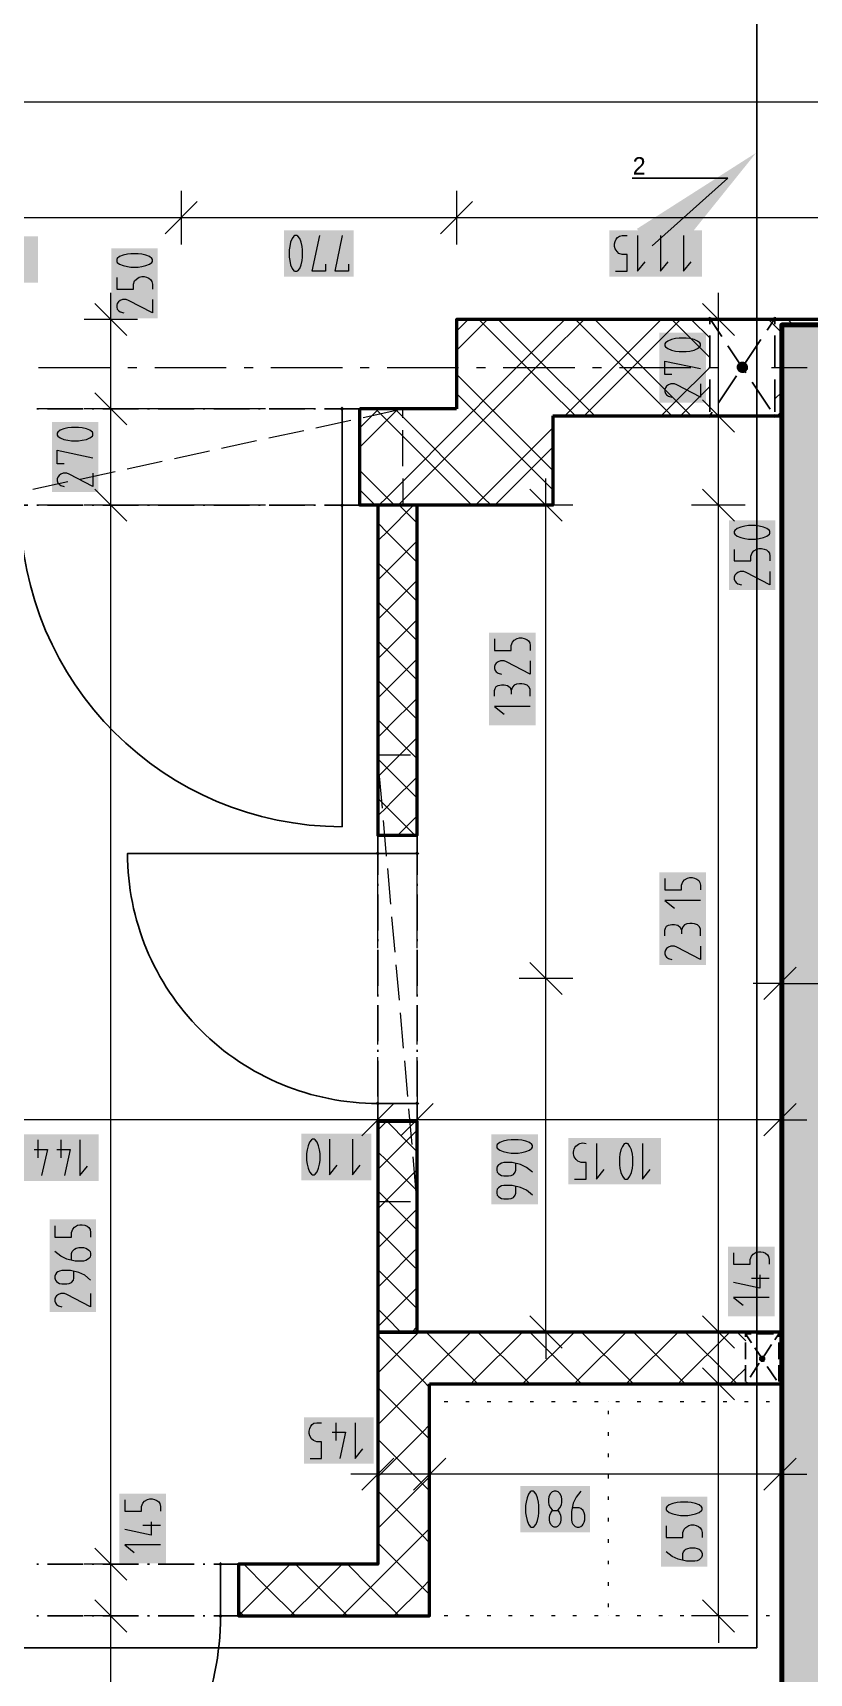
# Model space of a CAD drawing. Header units: millimetres. Extents: x 0 to 594, y 0 to 420.
# Drawn here: x 388.6 to 410.86, y 199.61 to 246.69 of the extents above; entities that cross this region are included whole.
import ezdxf
from ezdxf import colors
from ezdxf.entities.mleader import LeaderData, LeaderLine
from ezdxf.math import Vec2, Vec3

# ---------------------------------------------------------------- set-up
doc = ezdxf.new("R2010")
doc.units = ezdxf.units.MM
doc.header["$LTSCALE"] = 8
for name, color, linetype in [('PDF_Dvere', 7, 'Continuous'), ('PDF_Koty delkove', 7, 'Continuous'), ('PDF_Nabytek', 7, 'Continuous'), ('PDF_Osy hlavni', 7, 'Continuous'), ('PDF_Popis Prostupy', 7, 'Continuous'), ('PDF_Preklady', 7, 'Continuous'), ('PDF_Pricky zdene', 7, 'Continuous'), ('PDF_Prostupy', 7, 'Continuous'), ('PDF_Steny akusticke', 7, 'Continuous'), ('PDF_Steny obvodove nosne', 7, 'Continuous'), ('RED_2.5mm^2', 1, 'Continuous'), ('SYMS', 7, 'Continuous')]:
    doc.layers.add(name, color=color, linetype=linetype)

msp = doc.modelspace()

# ---------------------------------------------------------------- linework, layer by layer
at = {"layer": 'PDF_Dvere', "lineweight": 25}
for points in [[(388.766, 235.902), (388.714, 235.902)], [(390.047, 235.902), (389.022, 235.902)], [(390.354, 235.902), (390.303, 235.902)], [(391.636, 235.902), (390.611, 235.902)], [(391.943, 235.902), (391.892, 235.902)], [(393.224, 235.902), (392.199, 235.902)], [(393.532, 235.902), (393.481, 235.902)], [(394.813, 235.902), (393.788, 235.902)], [(395.121, 235.902), (395.069, 235.902)], [(396.402, 235.902), (395.377, 235.902)], [(396.709, 235.902), (396.658, 235.902)], [(397.467, 235.902), (396.966, 235.902)], [(388.766, 233.134), (388.714, 233.134)], [(390.047, 233.134), (389.022, 233.134)], [(390.354, 233.134), (390.303, 233.134)], [(391.636, 233.134), (390.611, 233.134)], [(391.943, 233.134), (391.892, 233.134)], [(393.224, 233.134), (392.199, 233.134)], [(393.532, 233.134), (393.481, 233.134)], [(394.813, 233.134), (393.788, 233.134)], [(395.121, 233.134), (395.069, 233.134)], [(396.402, 233.134), (395.377, 233.134)], [(396.709, 233.134), (396.658, 233.134)], [(399.62, 222.523), (399.62, 223.141)], [(398.492, 222.216), (398.492, 222.267)], [(399.62, 222.216), (399.62, 222.267)], [(398.492, 220.934), (398.492, 221.959)], [(399.62, 220.934), (399.62, 221.959)], [(398.492, 220.627), (398.492, 220.678)], [(398.492, 219.346), (398.492, 220.371)], [(399.62, 220.627), (399.62, 220.678)], [(399.62, 219.346), (399.62, 220.371)], [(398.492, 219.038), (398.492, 219.089)], [(399.62, 219.038), (399.62, 219.089)], [(398.492, 217.757), (398.492, 218.782)], [(399.62, 217.757), (399.62, 218.782)], [(398.492, 217.449), (398.492, 217.501)], [(399.62, 217.449), (399.62, 217.501)], [(398.492, 216.168), (398.492, 217.193)], [(399.62, 216.168), (399.62, 217.193)], [(388.766, 202.743), (388.714, 202.743)], [(390.047, 202.743), (389.022, 202.743)], [(390.354, 202.743), (390.303, 202.743)], [(391.636, 202.743), (390.611, 202.743)], [(391.943, 202.743), (391.892, 202.743)], [(393.224, 202.743), (392.199, 202.743)], [(393.532, 202.743), (393.481, 202.743)], [(393.982, 202.743), (393.788, 202.743)], [(388.766, 201.257), (388.714, 201.257)], [(390.047, 201.257), (389.022, 201.257)], [(390.354, 201.257), (390.303, 201.257)], [(391.636, 201.257), (390.611, 201.257)], [(391.943, 201.257), (391.892, 201.257)], [(393.224, 201.257), (392.199, 201.257)], [(393.532, 201.257), (393.481, 201.257)]]:
    msp.add_lwpolyline(points, dxfattribs=at)
for points in [[(397.467, 235.902), (397.98, 235.902), (397.98, 233.134), (397.467, 233.134)], [(399.62, 223.141), (399.62, 223.653), (398.492, 223.653), (398.492, 223.141)], [(399.62, 215.453), (399.62, 215.966), (398.492, 215.966), (398.492, 215.453)], [(394.495, 202.743), (393.982, 202.743), (393.982, 201.257), (394.495, 201.257)]]:
    msp.add_lwpolyline(points, close=True, dxfattribs=at)
for points in [[(396.966, 233.134), (397.467, 233.134), (397.467, 223.909, -0.414213), (388.242, 233.134), (388.458, 233.134)], [(398.492, 222.523), (398.492, 223.141), (391.317, 223.141, 0.414214), (398.492, 215.966)], [(385.782, 201.257), (385.782, 193.057, 0.414214), (393.982, 201.257), (393.788, 201.257)]]:
    msp.add_lwpolyline(points, format="xyb", dxfattribs=at)
at = {"layer": 'PDF_Dvere', "lineweight": 25, "transparency": 33554559}
for points in [[(397.531, 235.902), (397.467, 235.838), (397.467, 235.966), (397.403, 235.902)], [(397.531, 233.134), (397.467, 233.07), (397.467, 233.198), (397.403, 233.134)], [(398.492, 223.076), (398.428, 223.141), (398.556, 223.141), (398.492, 223.205)], [(399.62, 223.076), (399.556, 223.141), (399.684, 223.141), (399.62, 223.205)], [(398.492, 215.902), (398.428, 215.966), (398.556, 215.966), (398.492, 216.03)], [(399.62, 215.902), (399.556, 215.966), (399.684, 215.966), (399.62, 216.03)], [(394.046, 202.743), (393.982, 202.679), (393.982, 202.807), (393.918, 202.743)], [(394.046, 201.257), (393.982, 201.193), (393.982, 201.321), (393.918, 201.257)]]:
    msp.add_solid(points, dxfattribs=at)
at = {"layer": 'PDF_Koty delkove', "lineweight": 18}
for points in [[(506.065, 244.701), (486.36, 244.701), (466.5, 244.701), (465.014, 244.701), (153.11, 244.701)], [(392.855, 242.154), (392.855, 241.385), (392.855, 240.617)], [(400.747, 242.154), (400.747, 241.385), (400.747, 240.617)], [(393.316, 241.847), (392.394, 240.924)], [(401.208, 241.847), (400.286, 240.924)], [(412.176, 241.385), (400.747, 241.385), (392.855, 241.385), (385.372, 241.385), (307.678, 241.385), (300.196, 241.385), (289.074, 241.385), (286.461, 241.385), (277.441, 241.385), (274.827, 241.385), (263.706, 241.385), (256.224, 241.385), (178.529, 241.385)], [(395.952, 240.462), (395.952, 240.257), (395.966, 240.155), (395.993, 240.036), (396.034, 239.933), (396.088, 239.864), (396.116, 239.848), (396.171, 239.848), (396.198, 239.864), (396.253, 239.933), (396.294, 240.036), (396.322, 240.155), (396.336, 240.257), (396.336, 240.462), (396.322, 240.564), (396.294, 240.684), (396.253, 240.787), (396.198, 240.856), (396.171, 240.873), (396.116, 240.873), (396.088, 240.856), (396.034, 240.787), (395.993, 240.684), (395.966, 240.564), (395.952, 240.462)], [(396.993, 240.052), (396.993, 239.848), (396.609, 239.848), (396.828, 240.873)], [(397.65, 240.052), (397.65, 239.848), (397.266, 239.848), (397.485, 240.873)], [(405.311, 239.848), (405.64, 239.848), (405.64, 240.326), (405.503, 240.326), (405.407, 240.36), (405.352, 240.412), (405.298, 240.497), (405.284, 240.564), (405.284, 240.633), (405.298, 240.702), (405.325, 240.769), (405.366, 240.821), (405.42, 240.856), (405.503, 240.873), (405.64, 240.873)], [(405.941, 240.873), (405.941, 239.848), (406.16, 240.121)], [(406.598, 240.873), (406.598, 239.848), (406.817, 240.121)], [(407.255, 240.873), (407.255, 239.848), (407.474, 240.121)], [(391.006, 239.667), (391.006, 239.339), (391.484, 239.339), (391.484, 239.476), (391.519, 239.571), (391.57, 239.626), (391.655, 239.68), (391.723, 239.694), (391.791, 239.694), (391.86, 239.68), (391.928, 239.653), (391.979, 239.612), (392.014, 239.558), (392.031, 239.476), (392.031, 239.339)], [(390.838, 238.464), (390.838, 239.233)], [(408.261, 238.464), (408.261, 239.233)], [(391.299, 238.003), (390.377, 238.925)], [(392.031, 239.037), (392.031, 238.654), (391.348, 239.01), (391.279, 239.037), (391.176, 239.037), (391.109, 239.01), (391.058, 238.969), (391.023, 238.928), (391.006, 238.873), (391.006, 238.819), (391.023, 238.764)], [(391.023, 238.764), (391.058, 238.723), (391.109, 238.682), (391.21, 238.654)], [(408.722, 238.003), (407.8, 238.925)], [(391.607, 238.464), (390.838, 238.464), (390.069, 238.464)], [(390.838, 152.109), (390.838, 183.549), (390.838, 192.872), (390.838, 201.257), (390.838, 202.743), (390.838, 233.134), (390.838, 235.902), (390.838, 238.464)], [(409.03, 238.464), (408.261, 238.464), (407.492, 238.464)], [(408.261, 201.257), (408.261, 203.879), (408.261, 207.919), (408.261, 208.354), (408.261, 209.406), (408.261, 233.134), (408.261, 235.697), (408.261, 238.464)], [(406.927, 236.889), (406.723, 236.889), (406.723, 237.272), (407.748, 237.054)], [(391.299, 235.44), (390.377, 236.363)], [(407.748, 236.232), (407.065, 236.588), (406.996, 236.615), (406.893, 236.615), (406.826, 236.588), (406.775, 236.547), (406.74, 236.506), (406.723, 236.451), (406.723, 236.397), (406.74, 236.342), (406.775, 236.301), (406.826, 236.26), (406.927, 236.232)], [(407.748, 236.615), (407.748, 236.232)], [(391.607, 235.902), (390.838, 235.902), (390.069, 235.902)], [(408.722, 235.235), (407.8, 236.158)], [(409.03, 235.697), (408.261, 235.697), (407.492, 235.697)], [(389.504, 234.326), (389.3, 234.326), (389.3, 234.71), (390.325, 234.491)], [(390.325, 234.053), (390.325, 233.669), (389.642, 234.026), (389.573, 234.053), (389.471, 234.053), (389.403, 234.026), (389.352, 233.985), (389.317, 233.944), (389.3, 233.889), (389.3, 233.834), (389.317, 233.779), (389.352, 233.738), (389.403, 233.697), (389.504, 233.669)], [(391.299, 232.673), (390.377, 233.595)], [(403.775, 232.673), (402.853, 233.595)], [(403.314, 233.134), (403.314, 233.903)], [(408.722, 232.673), (407.8, 233.595)], [(391.607, 233.134), (390.838, 233.134), (390.069, 233.134)], [(404.083, 233.134), (403.314, 233.134), (402.545, 233.134)], [(403.314, 209.406), (403.314, 219.553), (403.314, 233.134)], [(409.03, 233.134), (408.261, 233.134), (407.492, 233.134)], [(408.713, 231.865), (408.713, 231.536), (409.19, 231.536), (409.19, 231.673), (409.225, 231.769), (409.277, 231.824), (409.362, 231.878), (409.429, 231.892), (409.498, 231.892), (409.567, 231.878), (409.634, 231.851), (409.686, 231.81), (409.72, 231.755), (409.738, 231.673), (409.738, 231.536)], [(409.054, 231.208), (408.985, 231.235), (408.883, 231.235), (408.815, 231.208), (408.764, 231.167), (408.729, 231.126), (408.713, 231.071), (408.713, 231.016), (408.729, 230.961), (408.764, 230.92), (408.815, 230.879), (408.917, 230.851)], [(409.738, 231.235), (409.738, 230.851), (409.054, 231.208)], [(401.84, 229.298), (401.84, 228.969), (402.318, 228.969), (402.318, 229.106), (402.353, 229.202), (402.404, 229.257), (402.489, 229.311), (402.557, 229.325), (402.625, 229.325), (402.694, 229.311), (402.762, 229.284), (402.813, 229.243), (402.848, 229.189), (402.865, 229.106), (402.865, 228.969)], [(402.865, 228.284), (402.181, 228.641), (402.113, 228.668), (402.01, 228.668), (401.943, 228.641), (401.891, 228.6), (401.857, 228.559), (401.84, 228.504), (401.84, 228.449), (401.857, 228.394), (401.891, 228.353), (401.943, 228.312), (402.044, 228.284)], [(402.865, 228.668), (402.865, 228.284)], [(401.84, 227.655), (401.84, 227.819), (401.857, 227.875), (401.891, 227.929), (401.943, 227.957), (402.044, 227.984), (402.113, 227.984), (402.215, 227.957), (402.284, 227.902), (402.318, 227.819), (402.318, 227.71)], [(402.865, 227.655), (402.865, 227.847), (402.83, 227.915), (402.779, 227.97), (402.694, 227.997), (402.625, 228.011), (402.557, 228.011), (402.472, 227.997), (402.404, 227.97), (402.353, 227.915), (402.318, 227.819)], [(402.865, 227.354), (401.84, 227.354), (402.113, 227.135)], [(406.723, 222.42), (406.723, 222.092), (407.201, 222.092), (407.201, 222.229), (407.236, 222.324), (407.287, 222.379), (407.372, 222.433), (407.44, 222.447), (407.508, 222.447), (407.577, 222.433), (407.645, 222.406), (407.696, 222.365), (407.731, 222.311), (407.748, 222.229), (407.748, 222.092)], [(407.748, 221.79), (406.723, 221.79), (406.996, 221.572)], [(406.723, 220.778), (406.723, 220.942), (406.74, 220.997), (406.775, 221.051), (406.826, 221.079), (406.927, 221.106), (406.996, 221.106), (407.098, 221.079), (407.167, 221.024), (407.201, 220.942), (407.201, 220.833)], [(407.748, 220.778), (407.748, 220.969), (407.713, 221.037), (407.662, 221.092), (407.577, 221.119), (407.508, 221.133), (407.44, 221.133), (407.355, 221.119), (407.287, 221.092), (407.236, 221.037), (407.201, 220.942)], [(407.748, 220.093), (407.065, 220.449), (406.996, 220.476), (406.893, 220.476), (406.826, 220.449), (406.775, 220.408), (406.74, 220.367), (406.723, 220.312), (406.723, 220.258), (406.74, 220.203), (406.775, 220.162), (406.826, 220.121), (406.927, 220.093)], [(407.748, 220.476), (407.748, 220.093)], [(403.775, 219.092), (402.853, 220.014)], [(410.485, 219.875), (409.562, 218.952)], [(410.023, 220.182), (410.023, 219.413), (410.023, 218.645)], [(404.083, 219.553), (403.314, 219.553), (402.545, 219.553)], [(410.023, 219.413), (409.255, 219.413)], [(410.023, 219.413), (412.176, 219.413), (432.163, 219.413), (433.291, 219.413), (442.464, 219.413), (450.1, 219.413), (451.842, 219.413), (452.714, 219.413), (455.174, 219.413), (456.045, 219.413), (457.788, 219.413), (474.598, 219.413), (476.75, 219.413), (489.05, 219.413), (491.818, 219.413), (510.729, 219.413), (511.856, 219.413), (517.969, 219.413), (523.737, 219.413), (539.89, 219.413), (541.427, 219.413), (545.039, 219.413), (545.22, 219.413), (545.988, 219.413)], [(398.492, 216.268), (398.492, 215.5), (398.492, 214.731)], [(399.62, 216.268), (399.62, 215.5), (399.62, 214.731)], [(410.023, 216.268), (410.023, 215.5), (410.023, 214.731)], [(398.953, 215.961), (398.031, 215.038)], [(400.081, 215.961), (399.158, 215.038)], [(410.485, 215.961), (409.562, 215.038)], [(410.023, 215.5), (405.472, 215.5), (401.193, 215.5), (399.62, 215.5), (398.492, 215.5), (383.732, 215.5), (382.605, 215.5)], [(410.023, 215.5), (410.792, 215.5)], [(388.745, 214.921), (388.745, 214.408)], [(389.402, 214.921), (389.402, 214.408)], [(389.95, 214.921), (389.95, 213.896), (390.168, 214.169)], [(397.109, 214.942), (397.109, 213.917), (397.328, 214.19)], [(397.766, 214.942), (397.766, 213.917), (397.985, 214.19)], [(404.765, 214.821), (404.765, 213.796), (404.984, 214.069)], [(406.079, 214.821), (406.079, 213.796), (406.298, 214.069)], [(388.636, 214.647), (389.019, 214.647), (388.854, 213.896)], [(389.293, 214.647), (389.676, 214.647), (389.511, 213.896)], [(402.929, 213.995), (402.758, 214.132), (402.586, 214.214), (402.348, 214.268), (402.108, 214.268), (402.04, 214.254), (401.989, 214.227), (401.955, 214.2), (401.92, 214.159), (401.904, 214.104), (401.904, 214.05), (401.92, 213.995), (401.955, 213.954), (401.989, 213.926), (402.04, 213.898), (402.108, 213.885), (402.245, 213.885), (402.313, 213.898), (402.381, 213.926)], [(402.381, 213.926), (402.433, 213.995), (402.45, 214.05), (402.45, 214.241)], [(402.929, 213.338), (402.758, 213.475), (402.586, 213.557), (402.348, 213.611), (402.108, 213.611), (402.04, 213.597), (401.989, 213.57), (401.955, 213.543), (401.92, 213.502), (401.904, 213.447), (401.904, 213.393), (401.92, 213.338), (401.955, 213.296), (401.989, 213.269), (402.04, 213.241), (402.108, 213.227), (402.245, 213.227), (402.313, 213.241), (402.381, 213.269), (402.433, 213.338), (402.45, 213.393), (402.45, 213.584)], [(389.234, 212.457), (389.234, 212.129), (389.712, 212.129), (389.712, 212.266), (389.747, 212.361), (389.798, 212.416), (389.883, 212.471), (389.951, 212.484), (390.019, 212.484), (390.088, 212.471), (390.156, 212.443), (390.207, 212.402), (390.242, 212.348), (390.259, 212.266), (390.259, 212.129)], [(389.712, 211.472), (389.712, 211.663), (389.729, 211.718), (389.763, 211.759), (389.798, 211.786), (389.848, 211.813), (389.917, 211.827), (390.053, 211.827), (390.122, 211.813), (390.173, 211.786), (390.207, 211.759), (390.242, 211.718), (390.259, 211.663), (390.259, 211.609), (390.242, 211.554), (390.207, 211.513), (390.173, 211.486), (390.122, 211.458), (390.053, 211.444), (389.814, 211.444), (389.575, 211.499), (389.404, 211.581), (389.234, 211.718)], [(408.692, 211.68), (408.692, 211.351), (409.17, 211.351), (409.17, 211.488), (409.205, 211.584), (409.256, 211.639), (409.341, 211.693), (409.409, 211.707), (409.477, 211.707), (409.546, 211.693), (409.614, 211.666), (409.665, 211.625), (409.7, 211.571), (409.717, 211.488), (409.717, 211.351)], [(389.285, 211.102), (389.251, 211.061), (389.234, 211.006), (389.234, 210.952), (389.251, 210.897), (389.285, 210.856), (389.319, 210.829), (389.37, 210.801), (389.438, 210.787), (389.575, 210.787), (389.643, 210.801), (389.712, 210.829), (389.763, 210.897), (389.78, 210.952), (389.78, 211.143)], [(390.259, 210.897), (390.088, 211.034), (389.917, 211.116), (389.678, 211.17), (389.438, 211.17), (389.37, 211.156), (389.319, 211.129), (389.285, 211.102)], [(409.443, 211.05), (409.443, 210.666), (408.692, 210.831)], [(409.717, 210.941), (409.205, 210.941)], [(390.259, 210.513), (390.259, 210.13), (389.575, 210.486), (389.507, 210.513), (389.404, 210.513), (389.337, 210.486), (389.285, 210.445), (389.251, 210.404), (389.234, 210.349), (389.234, 210.295), (389.251, 210.24), (389.285, 210.199), (389.337, 210.158), (389.438, 210.13)], [(409.717, 210.393), (408.692, 210.393), (408.965, 210.174)], [(403.775, 208.944), (402.853, 209.867)], [(408.722, 208.944), (407.8, 209.867)], [(404.083, 209.406), (403.314, 209.406), (402.545, 209.406)], [(403.314, 209.406), (403.314, 208.637)], [(409.03, 209.406), (408.261, 209.406), (407.492, 209.406)], [(408.722, 207.458), (407.8, 208.381)], [(409.03, 207.919), (408.261, 207.919), (407.492, 207.919)], [(396.554, 205.779), (396.882, 205.779), (396.882, 206.256), (396.745, 206.256), (396.65, 206.291), (396.595, 206.342), (396.541, 206.428), (396.527, 206.495), (396.527, 206.564), (396.541, 206.633), (396.568, 206.7), (396.609, 206.751), (396.663, 206.786), (396.745, 206.804), (396.882, 206.804)], [(397.293, 206.804), (397.293, 206.291)], [(397.841, 206.804), (397.841, 205.779), (398.059, 206.051)], [(397.184, 206.53), (397.567, 206.53), (397.402, 205.779)], [(398.953, 205.788), (398.031, 204.865)], [(398.492, 206.095), (398.492, 205.327), (398.492, 204.558)], [(400.44, 205.788), (399.517, 204.865)], [(399.978, 206.095), (399.978, 205.327), (399.978, 204.558)], [(410.485, 205.788), (409.562, 204.865)], [(410.023, 206.095), (410.023, 205.327), (410.023, 204.558)], [(398.492, 205.327), (397.723, 205.327)], [(410.023, 205.327), (403.95, 205.327), (403.553, 205.327), (399.978, 205.327), (398.492, 205.327)], [(410.023, 205.327), (410.792, 205.327)], [(403.387, 204.596), (403.387, 204.527), (403.401, 204.442), (403.441, 204.357), (403.496, 204.305), (403.524, 204.288), (403.634, 204.288), (403.661, 204.305), (403.716, 204.357), (403.757, 204.442), (403.771, 204.527), (403.771, 204.596), (403.757, 204.681), (403.716, 204.767), (403.661, 204.818), (403.606, 204.835), (403.551, 204.835), (403.496, 204.818), (403.441, 204.767)], [(404.318, 204.835), (404.181, 204.664), (404.098, 204.493), (404.044, 204.254), (404.044, 204.014), (404.058, 203.947), (404.085, 203.895), (404.112, 203.862), (404.153, 203.827), (404.208, 203.81), (404.263, 203.81), (404.318, 203.827), (404.359, 203.862), (404.386, 203.895), (404.414, 203.947), (404.428, 204.014), (404.428, 204.152), (404.414, 204.219), (404.386, 204.288), (404.318, 204.339), (404.263, 204.357), (404.071, 204.357)], [(391.239, 204.589), (391.239, 204.26), (391.717, 204.26), (391.717, 204.397), (391.752, 204.493), (391.803, 204.548), (391.888, 204.602), (391.956, 204.616), (392.024, 204.616), (392.093, 204.602), (392.16, 204.575), (392.212, 204.534), (392.247, 204.48), (392.264, 204.397), (392.264, 204.26)], [(403.441, 204.767), (403.401, 204.681), (403.387, 204.596)], [(391.99, 203.959), (391.99, 203.575), (391.239, 203.74)], [(392.264, 203.85), (391.752, 203.85)], [(403.634, 204.288), (403.661, 204.271), (403.702, 204.219), (403.729, 204.152), (403.743, 204.083), (403.743, 204.014), (403.729, 203.947), (403.702, 203.878), (403.647, 203.827), (403.606, 203.81), (403.551, 203.81), (403.51, 203.827), (403.455, 203.878), (403.428, 203.947), (403.414, 204.014), (403.414, 204.083), (403.428, 204.152), (403.455, 204.219), (403.496, 204.271), (403.524, 204.288)], [(406.765, 203.841), (406.765, 203.513), (407.242, 203.513), (407.242, 203.65), (407.277, 203.745), (407.328, 203.8), (407.414, 203.854), (407.481, 203.868), (407.55, 203.868)], [(407.55, 203.868), (407.619, 203.854), (407.686, 203.827), (407.737, 203.786), (407.772, 203.732), (407.79, 203.65), (407.79, 203.513)], [(391.299, 202.282), (390.377, 203.204)], [(392.264, 203.302), (391.239, 203.302), (391.512, 203.083)], [(407.242, 202.856), (407.242, 203.047), (407.26, 203.102), (407.294, 203.143), (407.328, 203.17), (407.379, 203.197), (407.447, 203.211), (407.584, 203.211), (407.652, 203.197), (407.704, 203.17), (407.737, 203.143), (407.772, 203.102), (407.79, 203.047), (407.79, 202.993), (407.772, 202.938), (407.737, 202.897), (407.704, 202.87), (407.652, 202.842), (407.584, 202.828), (407.345, 202.828), (407.106, 202.883), (406.935, 202.965), (406.765, 203.102)], [(391.607, 202.743), (390.838, 202.743), (390.069, 202.743)], [(391.299, 200.796), (390.377, 201.718)], [(408.722, 200.796), (407.8, 201.718)], [(391.607, 201.257), (390.838, 201.257), (390.069, 201.257)], [(409.03, 201.257), (408.261, 201.257), (407.492, 201.257)], [(408.261, 201.257), (408.261, 200.488)]]:
    msp.add_lwpolyline(points, dxfattribs=at)
for points in [[(391.62, 240.351), (391.415, 240.351), (391.314, 240.337), (391.194, 240.31), (391.091, 240.269), (391.023, 240.215), (391.006, 240.187), (391.006, 240.133), (391.023, 240.105), (391.091, 240.051), (391.194, 240.01), (391.314, 239.982), (391.415, 239.968), (391.62, 239.968), (391.723, 239.982), (391.843, 240.01), (391.945, 240.051), (392.014, 240.105), (392.031, 240.133), (392.031, 240.187), (392.014, 240.215), (391.945, 240.269), (391.843, 240.31), (391.723, 240.337)], [(407.337, 237.929), (407.132, 237.929), (407.031, 237.915), (406.911, 237.888), (406.808, 237.847), (406.74, 237.793), (406.723, 237.765), (406.723, 237.711), (406.74, 237.683), (406.808, 237.629), (406.911, 237.588), (407.031, 237.56), (407.132, 237.546), (407.337, 237.546), (407.44, 237.56), (407.56, 237.588), (407.662, 237.629), (407.731, 237.683), (407.748, 237.711), (407.748, 237.765), (407.731, 237.793), (407.662, 237.847), (407.56, 237.888), (407.44, 237.915)], [(389.914, 235.367), (389.709, 235.367), (389.608, 235.353), (389.488, 235.326), (389.386, 235.285), (389.317, 235.231), (389.3, 235.203), (389.3, 235.148), (389.317, 235.12), (389.386, 235.066), (389.488, 235.025), (389.608, 234.997), (389.709, 234.983), (389.914, 234.983), (390.017, 234.997), (390.137, 235.025), (390.239, 235.066), (390.308, 235.12), (390.325, 235.148), (390.325, 235.203), (390.308, 235.231), (390.239, 235.285), (390.137, 235.326), (390.017, 235.353)], [(409.327, 232.549), (409.122, 232.549), (409.02, 232.535), (408.9, 232.508), (408.798, 232.467), (408.729, 232.413), (408.713, 232.385), (408.713, 232.33), (408.729, 232.302), (408.798, 232.248), (408.9, 232.207), (409.02, 232.179), (409.122, 232.165), (409.327, 232.165), (409.429, 232.179), (409.549, 232.207), (409.652, 232.248), (409.72, 232.302), (409.738, 232.33), (409.738, 232.385), (409.72, 232.413), (409.652, 232.467), (409.549, 232.508), (409.429, 232.535)], [(396.452, 214.531), (396.452, 214.326), (396.466, 214.224), (396.493, 214.104), (396.534, 214.002), (396.589, 213.933), (396.616, 213.917), (396.671, 213.917), (396.699, 213.933), (396.753, 214.002), (396.794, 214.104), (396.822, 214.224), (396.836, 214.326), (396.836, 214.531), (396.822, 214.633), (396.794, 214.753), (396.753, 214.856), (396.699, 214.924), (396.671, 214.942), (396.616, 214.942), (396.589, 214.924), (396.534, 214.856), (396.493, 214.753), (396.466, 214.633)], [(402.518, 214.925), (402.313, 214.925), (402.211, 214.911), (402.091, 214.884), (401.989, 214.843), (401.92, 214.789), (401.904, 214.761), (401.904, 214.707), (401.92, 214.679), (401.989, 214.625), (402.091, 214.583), (402.211, 214.556), (402.313, 214.542), (402.518, 214.542), (402.62, 214.556), (402.74, 214.583), (402.843, 214.625), (402.911, 214.679), (402.929, 214.707), (402.929, 214.761), (402.911, 214.789), (402.843, 214.843), (402.74, 214.884), (402.62, 214.911)], [(405.422, 214.41), (405.422, 214.205), (405.436, 214.104), (405.463, 213.984), (405.505, 213.882), (405.559, 213.813), (405.587, 213.796), (405.641, 213.796), (405.669, 213.813), (405.723, 213.882), (405.764, 213.984), (405.792, 214.104), (405.806, 214.205), (405.806, 214.41), (405.792, 214.513), (405.764, 214.633), (405.723, 214.735), (405.669, 214.804), (405.641, 214.821), (405.587, 214.821), (405.559, 214.804), (405.505, 214.735), (405.463, 214.633), (405.436, 214.513)], [(402.73, 204.424), (402.73, 204.219), (402.744, 204.118), (402.771, 203.998), (402.812, 203.895), (402.866, 203.827), (402.894, 203.81), (402.949, 203.81), (402.977, 203.827), (403.031, 203.895), (403.072, 203.998), (403.1, 204.118), (403.114, 204.219), (403.114, 204.424), (403.1, 204.527), (403.072, 204.647), (403.031, 204.749), (402.977, 204.818), (402.949, 204.835), (402.894, 204.835), (402.866, 204.818), (402.812, 204.749), (402.771, 204.647), (402.744, 204.527)], [(407.379, 204.525), (407.174, 204.525), (407.072, 204.511), (406.952, 204.484), (406.85, 204.443), (406.781, 204.389), (406.765, 204.361), (406.765, 204.307), (406.781, 204.279), (406.85, 204.225), (406.952, 204.184), (407.072, 204.156), (407.174, 204.142), (407.379, 204.142), (407.481, 204.156), (407.601, 204.184), (407.704, 204.225), (407.772, 204.279), (407.79, 204.307), (407.79, 204.361), (407.772, 204.389), (407.704, 204.443), (407.601, 204.484), (407.481, 204.511)]]:
    msp.add_lwpolyline(points, close=True, dxfattribs=at)
msp.add_lwpolyline([(404.135, 213.796), (404.464, 213.796), (404.464, 214.274), (404.327, 214.274), (404.231, 214.309), (404.176, 214.36, -0.753191), (404.464, 214.821)], format="xyb", dxfattribs=at)
at = {"layer": 'PDF_Koty delkove', "color": 7, "lineweight": 18, "true_color": 0xffffff, "transparency": 33554559}
for points in [[(388.752, 240.853), (386.747, 240.853), (388.752, 239.52), (386.747, 239.52)], [(397.803, 241.027), (395.799, 241.027), (397.803, 239.694), (395.799, 239.694)], [(407.792, 241.027), (405.131, 241.027), (407.792, 239.694), (405.131, 239.694)], [(392.185, 238.5), (392.185, 240.505), (390.853, 238.5), (390.853, 240.505)], [(407.902, 236.078), (407.902, 238.083), (406.57, 236.078), (406.57, 238.083)], [(390.479, 233.516), (390.479, 235.52), (389.147, 233.516), (389.147, 235.52)], [(409.892, 230.697), (409.892, 232.702), (408.559, 230.697), (408.559, 232.702)], [(403.019, 226.817), (403.019, 229.478), (401.686, 226.817), (401.686, 229.478)], [(407.902, 219.939), (407.902, 222.601), (406.57, 219.939), (406.57, 222.601)], [(390.487, 215.075), (387.825, 215.075), (390.487, 213.742), (387.825, 213.742)], [(398.304, 215.096), (396.299, 215.096), (398.304, 213.763), (396.299, 213.763)], [(403.083, 213.074), (403.083, 215.079), (401.75, 213.074), (401.75, 215.079)], [(406.617, 214.975), (403.955, 214.975), (406.617, 213.643), (403.955, 213.643)], [(390.413, 209.976), (390.413, 212.638), (389.08, 209.976), (389.08, 212.638)], [(409.871, 209.856), (409.871, 211.86), (408.538, 209.856), (408.538, 211.86)], [(398.378, 206.957), (396.373, 206.957), (398.378, 205.625), (396.373, 205.625)], [(404.582, 204.989), (402.577, 204.989), (404.582, 203.657), (402.577, 203.657)], [(392.418, 202.764), (392.418, 204.769), (391.085, 202.764), (391.085, 204.769)], [(407.943, 202.674), (407.943, 204.679), (406.611, 202.674), (406.611, 204.679)]]:
    msp.add_solid(points, dxfattribs=at)
at = {"layer": 'PDF_Nabytek', "lineweight": 13}
for points in [[(399.978, 207.407), (399.978, 207.407)], [(400.502, 207.407), (400.399, 207.407)], [(401.117, 207.407), (401.014, 207.407)], [(401.732, 207.407), (401.629, 207.407)], [(402.347, 207.407), (402.244, 207.407)], [(402.962, 207.407), (402.859, 207.407)], [(403.577, 207.407), (403.474, 207.407)], [(404.192, 207.407), (404.089, 207.407)], [(404.807, 207.407), (404.704, 207.407)], [(405.103, 207.407), (405.103, 207.407)], [(405.103, 207.046), (405.103, 207.148)], [(405.422, 207.407), (405.319, 207.407)], [(406.037, 207.407), (405.934, 207.407)], [(406.652, 207.407), (406.549, 207.407)], [(407.267, 207.407), (407.164, 207.407)], [(407.882, 207.407), (407.779, 207.407)], [(408.497, 207.407), (408.394, 207.407)], [(409.112, 207.407), (409.009, 207.407)], [(409.727, 207.407), (409.624, 207.407)], [(410.023, 207.407), (410.023, 207.407)], [(405.103, 206.431), (405.103, 206.533)], [(405.103, 205.816), (405.103, 205.918)], [(405.103, 205.201), (405.103, 205.303)], [(405.103, 204.586), (405.103, 204.688)], [(405.103, 203.971), (405.103, 204.073)], [(405.103, 203.356), (405.103, 203.458)], [(405.103, 202.741), (405.103, 202.843)], [(405.103, 202.126), (405.103, 202.228)], [(405.103, 201.511), (405.103, 201.613)], [(399.978, 201.257), (399.978, 201.257)], [(400.502, 201.257), (400.399, 201.257)], [(401.117, 201.257), (401.014, 201.257)], [(401.732, 201.257), (401.629, 201.257)], [(402.347, 201.257), (402.244, 201.257)], [(402.962, 201.257), (402.859, 201.257)], [(403.577, 201.257), (403.474, 201.257)], [(404.192, 201.257), (404.089, 201.257)], [(404.807, 201.257), (404.704, 201.257)], [(405.103, 201.257), (405.103, 201.257)], [(405.422, 201.257), (405.319, 201.257)], [(406.037, 201.257), (405.934, 201.257)], [(406.652, 201.257), (406.549, 201.257)], [(407.267, 201.257), (407.164, 201.257)], [(407.882, 201.257), (407.779, 201.257)], [(408.497, 201.257), (408.394, 201.257)], [(409.112, 201.257), (409.009, 201.257)], [(409.727, 201.257), (409.624, 201.257)], [(410.023, 201.257), (410.023, 201.257)]]:
    msp.add_lwpolyline(points, dxfattribs=at)
at = {"layer": 'PDF_Osy hlavni', "lineweight": 18}
for points in [[(390.816, 237.08), (388.766, 237.08)], [(391.584, 237.08), (391.328, 237.08)], [(394.147, 237.08), (392.097, 237.08)], [(394.916, 237.08), (394.659, 237.08)], [(397.478, 237.08), (395.428, 237.08)], [(398.247, 237.08), (397.991, 237.08)], [(400.809, 237.08), (398.759, 237.08)], [(401.578, 237.08), (401.322, 237.08)], [(404.141, 237.08), (402.091, 237.08)], [(404.909, 237.08), (404.653, 237.08)], [(407.472, 237.08), (405.422, 237.08)], [(408.241, 237.08), (407.984, 237.08)], [(410.803, 237.08), (409.778, 237.08)]]:
    msp.add_lwpolyline(points, dxfattribs=at)
at = {"layer": 'PDF_Popis Prostupy', "lineweight": 25}
for points in [[(409.025, 236.978), (409.043, 236.992), (409.058, 237.009), (409.07, 237.029), (409.079, 237.05), (409.084, 237.072), (409.085, 237.095), (409.083, 237.117), (409.077, 237.139), (409.068, 237.16), (409.055, 237.179), (409.04, 237.196), (409.022, 237.21), (409.002, 237.221), (408.98, 237.228), (408.958, 237.232), (408.935, 237.232), (408.912, 237.228), (408.891, 237.221), (408.871, 237.21), (408.853, 237.197), (408.837, 237.18), (408.824, 237.161), (408.815, 237.141), (408.809, 237.119), (408.806, 237.096), (408.807, 237.073), (408.812, 237.051), (408.821, 237.03), (408.833, 237.01), (408.848, 236.993), (408.865, 236.979), (408.885, 236.967), (408.906, 236.959), (408.928, 236.954), (408.951, 236.953), (408.974, 236.956), (408.996, 236.962), (409.016, 236.972)], [(409.554, 208.578), (409.563, 208.585), (409.571, 208.594), (409.577, 208.604), (409.582, 208.615), (409.584, 208.626), (409.585, 208.637), (409.584, 208.649), (409.581, 208.66), (409.576, 208.671), (409.57, 208.681), (409.562, 208.689), (409.553, 208.696), (409.542, 208.702), (409.531, 208.706), (409.52, 208.708), (409.508, 208.708), (409.497, 208.706), (409.486, 208.702), (409.475, 208.697), (409.466, 208.69), (409.458, 208.681), (409.451, 208.672), (409.447, 208.661), (409.444, 208.65), (409.442, 208.638), (409.443, 208.627), (409.446, 208.615), (409.45, 208.604), (409.456, 208.594), (409.464, 208.586), (409.472, 208.578), (409.483, 208.572), (409.493, 208.568), (409.505, 208.566), (409.516, 208.565), (409.528, 208.567), (409.539, 208.57), (409.55, 208.575)]]:
    msp.add_lwpolyline(points, close=True, dxfattribs=at)
for points in [[(408.831, 237.013), (408.831, 237.013)], [(408.866, 237.207), (408.866, 237.207)], [(409.025, 236.978), (409.025, 236.978)], [(409.061, 237.172), (409.061, 237.172)], [(409.455, 208.596), (409.455, 208.596)], [(409.473, 208.695), (409.473, 208.695)], [(409.554, 208.578), (409.554, 208.578)], [(409.572, 208.677), (409.572, 208.677)]]:
    msp.add_lwpolyline(points, dxfattribs=at)
at = {"layer": 'PDF_Popis Prostupy', "lineweight": 25, "transparency": 33554559}
for points in [[(408.935, 237.231), (408.82, 237.152), (408.807, 237.082)], [(408.935, 237.231), (408.807, 237.082), (409.005, 237.218)], [(409.005, 237.218), (408.807, 237.082), (408.831, 237.013)], [(408.82, 237.152), (408.935, 237.231), (408.866, 237.207)], [(409.005, 237.218), (408.831, 237.013), (409.061, 237.172)], [(409.061, 237.172), (408.831, 237.013), (408.887, 236.967)], [(409.061, 237.172), (408.887, 236.967), (409.084, 237.104)], [(409.084, 237.104), (408.887, 236.967), (408.957, 236.954)], [(409.084, 237.104), (408.957, 236.954), (409.071, 237.034)], [(409.071, 237.034), (408.957, 236.954), (409.025, 236.978)], [(409.508, 208.707), (409.449, 208.667), (409.443, 208.631)], [(409.508, 208.707), (409.443, 208.631), (409.544, 208.701)], [(409.544, 208.701), (409.443, 208.631), (409.455, 208.596)], [(409.449, 208.667), (409.508, 208.707), (409.473, 208.695)], [(409.544, 208.701), (409.455, 208.596), (409.572, 208.677)], [(409.572, 208.677), (409.455, 208.596), (409.483, 208.572)], [(409.572, 208.677), (409.483, 208.572), (409.584, 208.642)], [(409.584, 208.642), (409.483, 208.572), (409.519, 208.566)], [(409.584, 208.642), (409.519, 208.566), (409.578, 208.606)], [(409.578, 208.606), (409.519, 208.566), (409.554, 208.578)]]:
    msp.add_solid(points, dxfattribs=at)
at = {"layer": 'PDF_Preklady', "lineweight": 18}
for points in [[(389.739, 235.902), (388.714, 235.902)], [(391.123, 235.902), (390.098, 235.902)], [(392.507, 235.902), (391.482, 235.902)], [(393.891, 235.902), (392.866, 235.902)], [(395.274, 235.902), (394.249, 235.902)], [(396.658, 235.902), (395.633, 235.902)], [(397.98, 235.902), (397.017, 235.902)], [(398.042, 235.902), (397.98, 235.902)], [(398.07, 235.654), (399.072, 235.872)], [(399.21, 235.902), (398.401, 235.902)], [(399.21, 235.643), (399.21, 235.902)], [(396.718, 235.359), (397.72, 235.577)], [(394.014, 234.77), (395.015, 234.988)], [(395.366, 235.065), (396.368, 235.283)], [(399.21, 234.259), (399.21, 235.284)], [(392.662, 234.476), (393.663, 234.694)], [(389.958, 233.887), (390.959, 234.105)], [(391.31, 234.182), (392.311, 234.4)], [(388.606, 233.593), (389.607, 233.811)], [(399.21, 233.901), (399.21, 233.134), (398.492, 233.134)], [(389.739, 233.134), (388.714, 233.134)], [(391.123, 233.134), (390.098, 233.134)], [(392.507, 233.134), (391.482, 233.134)], [(393.891, 233.134), (392.866, 233.134)], [(395.274, 233.134), (394.249, 233.134)], [(396.658, 233.134), (395.633, 233.134)], [(397.98, 233.134), (397.017, 233.134)], [(398.042, 233.134), (397.98, 233.134)], [(398.492, 233.134), (398.401, 233.134)], [(398.505, 225.819), (398.492, 225.959)], [(399.426, 225.959), (398.492, 225.959), (398.492, 225.957)], [(398.492, 224.573), (398.492, 225.598)], [(399.62, 225.957), (399.62, 225.959)], [(399.62, 224.573), (399.62, 225.598)], [(398.626, 224.441), (398.536, 225.462)], [(398.492, 223.189), (398.492, 223.653), (398.492, 224.214)], [(399.62, 223.189), (399.62, 223.653), (399.62, 224.214)], [(398.747, 223.062), (398.657, 224.083)], [(398.492, 221.806), (398.492, 222.831)], [(398.868, 221.684), (398.779, 222.705)], [(399.62, 221.806), (399.62, 222.831)], [(398.492, 220.422), (398.492, 221.447)], [(398.99, 220.305), (398.9, 221.326)], [(399.62, 220.422), (399.62, 221.447)], [(398.492, 219.038), (398.492, 220.063)], [(399.111, 218.927), (399.021, 219.948)], [(399.62, 219.038), (399.62, 220.063)], [(398.492, 217.654), (398.492, 218.679)], [(399.232, 217.549), (399.143, 218.57)], [(399.62, 217.654), (399.62, 218.679)], [(398.492, 216.271), (398.492, 217.296)], [(399.354, 216.17), (399.264, 217.191)], [(399.62, 216.271), (399.62, 217.296)], [(398.492, 215.453), (398.492, 215.912)], [(399.475, 214.792), (399.385, 215.813)], [(399.62, 215.453), (399.62, 215.912)], [(398.492, 214.887), (398.492, 215.453)], [(399.62, 214.887), (399.62, 215.453)], [(398.492, 213.503), (398.492, 214.528)], [(399.596, 213.413), (399.506, 214.434)], [(399.62, 213.503), (399.62, 214.528)], [(399.426, 213.147), (398.492, 213.147)]]:
    msp.add_lwpolyline(points, dxfattribs=at)
at = {"layer": 'PDF_Preklady', "lineweight": 18, "transparency": 33554559}
for points in [[(398.026, 235.902), (397.98, 235.856), (397.98, 235.948), (397.934, 235.902)], [(398.026, 235.902), (397.98, 235.856), (397.98, 235.948), (397.934, 235.902)], [(399.21, 235.856), (399.164, 235.902), (399.256, 235.902), (399.21, 235.948)], [(399.256, 235.902), (399.21, 235.856), (399.21, 235.948), (399.164, 235.902)], [(399.165, 235.892), (399.2, 235.947), (399.22, 235.857), (399.255, 235.912)], [(398.026, 233.134), (397.98, 233.088), (397.98, 233.18), (397.934, 233.134)], [(398.026, 233.134), (397.98, 233.088), (397.98, 233.18), (397.934, 233.134)], [(398.538, 233.134), (398.492, 233.088), (398.492, 233.18), (398.446, 233.134)], [(398.538, 233.134), (398.492, 233.088), (398.492, 233.18), (398.446, 233.134)], [(399.256, 233.134), (399.21, 233.088), (399.21, 233.18), (399.164, 233.134)], [(399.21, 233.088), (399.164, 233.134), (399.256, 233.134), (399.21, 233.18)], [(398.496, 225.913), (398.446, 225.955), (398.538, 225.963), (398.488, 226.005)], [(398.538, 225.959), (398.492, 225.913), (398.492, 226.005), (398.446, 225.959)], [(398.492, 225.913), (398.446, 225.959), (398.538, 225.959), (398.492, 226.005)], [(399.62, 225.913), (399.574, 225.959), (399.666, 225.959), (399.62, 226.005)], [(399.666, 225.959), (399.62, 225.913), (399.62, 226.005), (399.574, 225.959)], [(398.492, 223.607), (398.446, 223.653), (398.538, 223.653), (398.492, 223.699)], [(398.492, 223.607), (398.446, 223.653), (398.538, 223.653), (398.492, 223.699)], [(399.62, 223.607), (399.574, 223.653), (399.666, 223.653), (399.62, 223.699)], [(399.62, 223.607), (399.574, 223.653), (399.666, 223.653), (399.62, 223.699)], [(398.492, 215.407), (398.446, 215.453), (398.538, 215.453), (398.492, 215.499)], [(398.492, 215.407), (398.446, 215.453), (398.538, 215.453), (398.492, 215.499)], [(399.62, 215.407), (399.574, 215.453), (399.666, 215.453), (399.62, 215.499)], [(399.62, 215.407), (399.574, 215.453), (399.666, 215.453), (399.62, 215.499)], [(398.492, 213.101), (398.446, 213.147), (398.538, 213.147), (398.492, 213.193)], [(398.538, 213.147), (398.492, 213.101), (398.492, 213.193), (398.446, 213.147)], [(399.624, 213.101), (399.574, 213.143), (399.666, 213.151), (399.616, 213.193)], [(399.666, 213.147), (399.62, 213.101), (399.62, 213.193), (399.574, 213.147)], [(399.62, 213.101), (399.574, 213.147), (399.666, 213.147), (399.62, 213.193)]]:
    msp.add_solid(points, dxfattribs=at)
at = {"layer": 'PDF_Pricky zdene', "lineweight": 9}
for points in [[(399.517, 233.134), (398.748, 232.365), (398.539, 232.156), (398.492, 232.109)], [(399.62, 232.622), (399.107, 233.134)], [(399.62, 231.494), (398.748, 232.365), (398.518, 232.596), (398.492, 232.622)], [(399.62, 232.109), (398.748, 231.238), (398.59, 231.079), (398.492, 230.982)], [(399.62, 230.367), (398.748, 231.238), (398.574, 231.412), (398.492, 231.494)], [(399.62, 230.982), (398.748, 230.11), (398.641, 230.003), (398.492, 229.854)], [(399.62, 229.239), (398.748, 230.11), (398.63, 230.229), (398.492, 230.367)], [(399.62, 229.854), (398.748, 228.983), (398.692, 228.927), (398.492, 228.727)], [(399.62, 228.112), (398.748, 228.983), (398.687, 229.045), (398.492, 229.239)], [(399.62, 228.727), (398.748, 227.855), (398.743, 227.85), (398.492, 227.599)], [(399.62, 226.984), (398.748, 227.855), (398.743, 227.861), (398.492, 228.112)], [(399.62, 227.599), (398.794, 226.774), (398.748, 226.728), (398.492, 226.472)], [(399.62, 225.857), (398.799, 226.677), (398.748, 226.728), (398.492, 226.984)], [(399.62, 226.472), (398.846, 225.698), (398.748, 225.601), (398.492, 225.344)], [(399.62, 224.729), (398.855, 225.494), (398.748, 225.601), (398.492, 225.857)], [(399.62, 225.344), (398.897, 224.621), (398.748, 224.473), (398.492, 224.217)], [(399.568, 223.653), (398.912, 224.31), (398.748, 224.473), (398.492, 224.729)], [(399.62, 224.217), (399.056, 223.653)], [(398.748, 215.453), (398.492, 215.197)], [(399.62, 215.197), (399.357, 214.934), (398.748, 214.326), (398.492, 214.069)], [(399.62, 214.582), (399.362, 214.84), (398.748, 215.453)], [(398.748, 215.453), (398.748, 215.453)], [(398.748, 215.453), (398.748, 215.453)], [(399.62, 213.454), (399.418, 213.656), (398.748, 214.326), (398.492, 214.582)], [(399.62, 214.069), (399.408, 213.858), (398.748, 213.198), (398.492, 212.942)], [(399.62, 212.327), (399.474, 212.473), (398.748, 213.198), (398.492, 213.454)], [(399.62, 212.942), (399.459, 212.781), (398.748, 212.071)], [(399.62, 211.199), (399.53, 211.289), (398.748, 212.071), (398.492, 212.327)], [(398.748, 212.071), (398.492, 211.814)], [(399.62, 211.814), (399.51, 211.705), (398.748, 210.943)], [(399.62, 210.072), (399.586, 210.105), (398.748, 210.943), (398.492, 211.199)], [(398.748, 210.943), (398.492, 210.687)], [(399.62, 210.687), (399.562, 210.629), (398.748, 209.816)], [(399.158, 209.406), (398.748, 209.816), (398.492, 210.072)], [(398.748, 209.816), (398.492, 209.559)], [(399.62, 209.559), (399.613, 209.552), (399.466, 209.406)], [(399.466, 208.329), (398.492, 209.303)], [(399.671, 209.406), (398.595, 208.329)], [(401.362, 207.919), (401.26, 208.022), (399.876, 209.406)], [(401.157, 209.406), (399.978, 208.227)], [(402.643, 209.406), (401.26, 208.022), (401.157, 207.919)], [(402.848, 207.919), (402.746, 208.022), (401.362, 209.406)], [(404.13, 209.406), (402.746, 208.022), (402.643, 207.919)], [(404.335, 207.919), (404.232, 208.022), (402.848, 209.406)], [(405.616, 209.406), (404.232, 208.022), (404.13, 207.919)], [(405.821, 207.919), (405.718, 208.022), (404.335, 209.406)], [(407.102, 209.406), (405.718, 208.022), (405.616, 207.919)], [(407.307, 207.919), (407.205, 208.022), (405.821, 209.406)], [(408.588, 209.406), (407.205, 208.022), (407.102, 207.919)], [(408.793, 207.919), (408.691, 208.022), (407.307, 209.406)], [(409.041, 209.156), (408.793, 209.406)], [(398.595, 208.329), (398.492, 208.227)], [(399.978, 208.227), (399.773, 208.022), (398.492, 206.741)], [(399.978, 207.817), (399.773, 208.022), (399.466, 208.329)], [(409.041, 208.368), (408.691, 208.022), (408.588, 207.919)], [(399.978, 206.331), (399.773, 206.536), (398.492, 207.817)], [(399.978, 206.741), (399.773, 206.536), (398.492, 205.254)], [(399.978, 204.844), (399.773, 205.049), (398.492, 206.331)], [(399.978, 205.254), (399.773, 205.049), (398.492, 203.768)], [(399.978, 203.358), (399.773, 203.563), (398.492, 204.844)], [(399.978, 203.768), (399.773, 203.563), (398.953, 202.743)], [(399.107, 202.743), (398.492, 203.358)], [(395.981, 202.743), (395.315, 202.077), (394.495, 201.257)], [(396.135, 201.257), (395.315, 202.077), (394.649, 202.743)], [(397.467, 202.743), (396.801, 202.077), (395.981, 201.257)], [(397.621, 201.257), (396.801, 202.077), (396.135, 202.743)], [(398.953, 202.743), (398.287, 202.077), (397.467, 201.257)], [(399.107, 201.257), (398.287, 202.077), (397.621, 202.743)], [(399.978, 201.872), (399.773, 202.077), (399.107, 202.743)], [(399.978, 202.282), (399.773, 202.077), (398.953, 201.257)], [(394.649, 201.257), (394.495, 201.411)]]:
    msp.add_lwpolyline(points, dxfattribs=at)
at = {"layer": 'PDF_Pricky zdene', "lineweight": 50}
for points in [[(399.62, 223.653), (399.62, 225.959), (399.62, 233.134), (399.21, 233.134), (398.492, 233.134), (398.492, 225.959), (398.492, 223.653)], [(399.62, 223.653), (398.492, 223.653)], [(398.492, 215.453), (399.62, 215.453)], [(398.492, 215.453), (398.492, 213.147), (398.492, 209.406), (399.62, 209.406), (399.62, 213.147), (399.62, 215.453)], [(399.978, 207.919), (410.023, 207.919), (410.074, 207.919), (410.074, 209.406), (410.023, 209.406), (399.62, 209.406), (398.492, 209.406), (398.492, 208.329)], [(398.492, 208.329), (398.492, 202.743), (394.495, 202.743), (394.495, 201.257), (399.978, 201.257), (399.978, 202.743), (399.978, 207.919)]]:
    msp.add_lwpolyline(points, dxfattribs=at)
at = {"layer": 'PDF_Prostupy', "lineweight": 25}
for points in [[(408.015, 238.489), (408.015, 238.326)], [(408.33, 238.489), (408.015, 238.489)], [(408.353, 237.981), (408.015, 238.489)], [(409.587, 238.489), (408.656, 238.489)], [(409.659, 238.163), (409.876, 238.489), (409.876, 238.326)], [(408.015, 238.001), (408.015, 237.07)], [(409.478, 237.892), (408.962, 237.117)], [(409.876, 238.001), (409.876, 237.07)], [(409.05, 236.936), (408.534, 237.71)], [(408.781, 236.846), (408.265, 236.072)], [(408.015, 236.744), (408.015, 235.813)], [(409.747, 235.89), (409.231, 236.665)], [(409.876, 236.744), (409.876, 235.813)], [(408.084, 235.801), (408.015, 235.696)], [(408.33, 235.696), (408.015, 235.696)], [(409.587, 235.696), (408.656, 235.696)], [(409.038, 209.35), (409.038, 209.267)], [(409.199, 209.35), (409.038, 209.35)], [(409.211, 209.091), (409.038, 209.35)], [(409.038, 209.101), (409.038, 208.625)], [(409.841, 209.35), (409.365, 209.35)], [(409.786, 209.045), (409.522, 208.649)], [(409.878, 209.184), (409.989, 209.35), (409.989, 209.267)], [(409.989, 209.101), (409.989, 208.625)], [(409.567, 208.556), (409.303, 208.952)], [(409.038, 208.458), (409.038, 207.982)], [(409.43, 208.511), (409.166, 208.115)], [(409.923, 208.022), (409.659, 208.418)], [(409.989, 208.458), (409.989, 207.982)], [(409.073, 207.976), (409.038, 207.923)], [(409.199, 207.923), (409.038, 207.923)], [(409.841, 207.923), (409.365, 207.923)]]:
    msp.add_lwpolyline(points, dxfattribs=at)
at = {"layer": 'PDF_Prostupy', "lineweight": 25, "transparency": 33554559}
for points in [[(408.015, 238.547), (408.073, 238.489), (407.957, 238.489), (408.015, 238.431)], [(408.073, 238.489), (408.015, 238.431), (408.015, 238.547), (407.957, 238.489)], [(408.047, 238.44), (407.967, 238.456), (408.063, 238.521), (407.983, 238.537)], [(409.935, 238.489), (409.876, 238.431), (409.876, 238.547), (409.818, 238.489)], [(409.876, 238.547), (409.935, 238.489), (409.818, 238.489), (409.876, 238.431)], [(409.909, 238.537), (409.925, 238.456), (409.828, 238.521), (409.844, 238.44)], [(408.015, 235.755), (408.073, 235.696), (407.957, 235.696), (408.015, 235.638)], [(408.073, 235.696), (408.015, 235.638), (408.015, 235.755), (407.957, 235.696)], [(408.047, 235.745), (408.063, 235.664), (407.967, 235.729), (407.983, 235.648)], [(409.876, 235.755), (409.935, 235.696), (409.818, 235.696), (409.876, 235.638)], [(409.935, 235.696), (409.876, 235.638), (409.876, 235.755), (409.818, 235.696)], [(409.909, 235.648), (409.828, 235.664), (409.925, 235.729), (409.844, 235.745)], [(409.038, 209.38), (409.068, 209.35), (409.008, 209.35), (409.038, 209.32)], [(409.068, 209.35), (409.038, 209.32), (409.038, 209.38), (409.008, 209.35)], [(409.054, 209.325), (409.013, 209.334), (409.063, 209.367), (409.021, 209.375)], [(410.019, 209.35), (409.989, 209.32), (409.989, 209.38), (409.96, 209.35)], [(409.989, 209.38), (410.019, 209.35), (409.96, 209.35), (409.989, 209.32)], [(410.006, 209.375), (410.014, 209.334), (409.965, 209.367), (409.973, 209.325)], [(409.038, 207.952), (409.068, 207.923), (409.008, 207.923), (409.038, 207.893)], [(409.068, 207.923), (409.038, 207.893), (409.038, 207.952), (409.008, 207.923)], [(409.054, 207.947), (409.063, 207.906), (409.013, 207.939), (409.021, 207.898)], [(409.989, 207.952), (410.019, 207.923), (409.96, 207.923), (409.989, 207.893)], [(410.019, 207.923), (409.989, 207.893), (409.989, 207.952), (409.96, 207.923)], [(410.006, 207.898), (409.965, 207.906), (410.014, 207.939), (409.973, 207.947)]]:
    msp.add_solid(points, dxfattribs=at)
at = {"layer": 'PDF_Steny akusticke', "lineweight": 9}
for points in [[(400.747, 238.126), (401.085, 238.464)], [(400.747, 237.572), (401.516, 238.341), (401.639, 238.464)], [(403.515, 236.342), (401.516, 238.341), (401.393, 238.464)], [(403.515, 236.896), (401.946, 238.464)], [(403.515, 238.126), (403.853, 238.464)], [(403.515, 237.572), (404.283, 238.341), (404.406, 238.464)], [(403.853, 235.697), (404.007, 235.85), (404.283, 236.127), (406.62, 238.464)], [(406.928, 235.697), (406.774, 235.85), (404.283, 238.341), (404.16, 238.464)], [(404.406, 235.697), (404.56, 235.85), (407.051, 238.341), (407.174, 238.464)], [(407.481, 235.697), (407.328, 235.85), (407.051, 236.127), (404.714, 238.464)], [(408.019, 237.369), (408.019, 237.369), (407.051, 238.341), (406.928, 238.464)], [(408.019, 237.93), (408.019, 237.93), (407.481, 238.464)], [(410.075, 238.085), (409.818, 238.341), (409.695, 238.464)], [(410.403, 238.31), (410.249, 238.464)], [(401.29, 235.902), (401.516, 236.127), (403.515, 238.126)], [(401.844, 235.902), (403.515, 237.572)], [(401.741, 235.902), (401.516, 236.127), (400.747, 236.896)], [(404.714, 235.697), (404.56, 235.85), (404.283, 236.127), (403.515, 236.896)], [(406.62, 235.697), (406.774, 235.85), (407.051, 236.127), (408.006, 237.073)], [(401.188, 235.902), (400.747, 236.342)], [(404.16, 235.697), (404.007, 235.85), (403.515, 236.342)], [(407.174, 235.697), (407.328, 235.85), (408.006, 236.531), (408.006, 236.531)], [(409.879, 236.191), (409.879, 236.191), (409.879, 236.191), (410.075, 236.383)], [(397.98, 235.358), (398.472, 235.85), (398.523, 235.902)], [(401.188, 233.134), (398.748, 235.574), (398.472, 235.85), (398.42, 235.902)], [(398.523, 233.134), (398.748, 233.36), (401.239, 235.85), (401.29, 235.902)], [(401.741, 233.134), (401.516, 233.36), (399.025, 235.85), (398.974, 235.902)], [(399.025, 235.85), (399.076, 235.902)], [(399.076, 233.134), (401.516, 235.574), (401.793, 235.85), (401.844, 235.902)], [(403.515, 233.575), (401.516, 235.574), (401.239, 235.85), (401.188, 235.902)], [(403.515, 234.128), (401.793, 235.85), (401.741, 235.902)], [(397.98, 234.805), (398.748, 235.574)], [(398.748, 235.574), (399.025, 235.85)], [(409.941, 235.697), (410.075, 235.83)], [(401.29, 233.134), (401.516, 233.36), (403.515, 235.358)], [(401.844, 233.134), (403.515, 234.805)], [(398.974, 233.134), (398.748, 233.36), (397.98, 234.128)], [(398.42, 233.134), (397.98, 233.575)]]:
    msp.add_lwpolyline(points, dxfattribs=at)
at = {"layer": 'PDF_Steny akusticke', "lineweight": 50}
for points in [[(403.515, 238.464), (400.747, 238.464), (400.747, 235.902)], [(403.515, 235.697), (410.023, 235.697), (410.075, 235.697), (410.075, 238.31), (412.125, 238.31), (412.125, 238.464), (403.515, 238.464)], [(403.515, 235.697), (403.515, 233.134), (399.62, 233.134), (399.21, 233.134), (398.492, 233.134), (397.98, 233.134), (397.98, 235.902)], [(400.747, 235.902), (399.21, 235.902), (397.98, 235.902)]]:
    msp.add_lwpolyline(points, dxfattribs=at)
at = {"layer": 'PDF_Steny obvodove nosne', "lineweight": 70}
msp.add_lwpolyline([(412.125, 149.7), (412.125, 152.109), (412.125, 207.253), (412.125, 208.739), (412.125, 232.622), (412.125, 235.389), (412.125, 238.31), (410.075, 238.31), (410.075, 235.697), (410.075, 152.109), (410.075, 149.7)], close=True, dxfattribs=at)
at = {"layer": 'PDF_Steny obvodove nosne', "color": 9, "lineweight": 9, "true_color": 0xc0c0c0, "transparency": 33554559}
msp.add_solid([(412.125, 149.7), (412.125, 238.31), (410.075, 149.7), (410.075, 238.31)], dxfattribs=at)
at = {"layer": 'RED_2.5mm^2'}
for p, q in [((409.358, 200.34), (409.358, 247.573)), ((382, 200.34), (409.358, 200.34))]:
    msp.add_line(p, q, dxfattribs=at)

# ---------------------------------------------------------------- leaders
at = {"layer": 'SYMS'}
ml = msp.add_multileader_mtext('Standard', dxfattribs=at)
ml.set_content('2', color=256)
ml.set_leader_properties()
ml.build(insert=Vec2(0, 0))
ml.multileader.update_dxf_attribs({"text_right_attachment_type": 6, "dogleg_length": 0.36})
ctx = ml.context
ctx.base_point, ctx.char_height, ctx.plane_origin = Vec3(403.84, 242.874), 0.5, Vec3(409.339, 243.247)
ctx.right_attachment, ctx.text_align_type = 6, 2
notes = []
notes.append((ctx, [(0, (1, 1, 0), (408.533, 242.524), (-1, 0), 0.36, [(0, [(409.339, 243.247)], 0, [])])]))
ctx.mtext.insert, ctx.mtext.alignment, ctx.mtext.flow_direction = Vec3(406.173, 243.124), 3, 5
for ctx, leaders in notes:
    for number, flags, end, landing, length, lines in leaders:
        leader = LeaderData()
        leader.index, (leader.has_last_leader_line, leader.has_dogleg_vector, leader.attachment_direction) = number, flags
        leader.last_leader_point, leader.dogleg_vector, leader.dogleg_length = Vec3(end), Vec3(landing), length
        for number, points, colour, breaks in lines:
            line = LeaderLine()
            line.index, line.vertices, line.color, line.breaks = number, Vec3.list(points), colors.encode_raw_color(colour), breaks
            leader.lines.append(line)
        ctx.leaders.append(leader)

doc.saveas('drawing.dxf')
